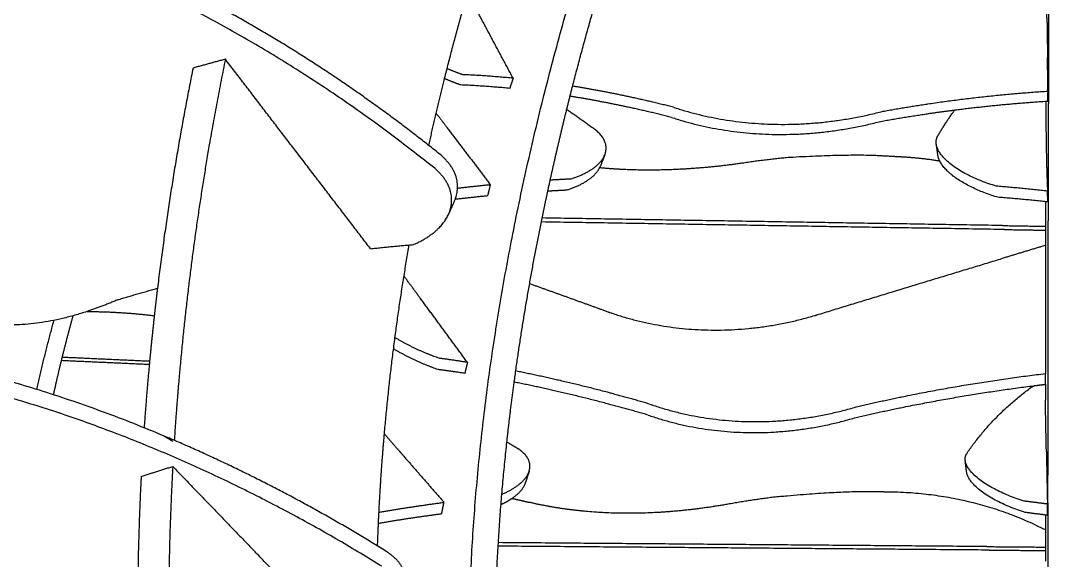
# Model space of a CAD drawing. Header units: metres. Extents: x -0.5 to 11.8, y -0.3 to 7.4.
# Drawn here: x 5.434 to 6.17, y 5.237 to 5.623 of the extents above; entities that cross this region are included whole.
import ezdxf

# ---------------------------------------------------------------- set-up
doc = ezdxf.new("R2010")
doc.units = ezdxf.units.M
doc.header["$MEASUREMENT"] = 0
doc.layers.add('ΣΧΕΔΙΑ', color=140, linetype='Continuous')

msp = doc.modelspace()

# ---------------------------------------------------------------- linework, layer by layer
at = {"layer": 'ΣΧΕΔΙΑ'}
for p, q in [((6.16932, 5.56573), (6.16936, 5.57288)), ((6.16916, 5.4935), (6.16904, 5.5012)), ((6.16751, 5.36284), (6.16751, 5.37061)), ((6.16897, 5.26904), (6.16899, 5.27705))]:
    msp.add_line(p, q, dxfattribs=at)
for points, weights, degree, knots in [([(5.75711, 5.08225), (5.75583, 5.10482), (5.74353, 5.47145), (5.88406, 5.86234), (6.02595, 6.11615)], [10.1809264537, 10.1874810588, 10.2718582335, 9.94691356815, 9.62181951831], 3, [4.376647, 4.376647, 4.376647, 4.376647, 4.475671, 5.995567, 5.995567, 5.995567, 5.995567]), ([(5.73053, 5.51756), (5.51363, 5.69218), (5.31987, 5.70702), (5.30724, 5.70799), (5.2946, 5.70895), (5.26167, 5.71147), (5.20132, 5.70822)], [8.05426253525, 6.97868568037, 7.8710910633, 7.87207661323, 7.87306216316, 7.64232887496, 7.48799716854], 2, [3.3219173, 3.3219173, 3.3219173, 3.7990306, 3.7990306, 3.8560209, 3.8560209, 3.9482049, 3.9482049, 3.9482049]), ([(5.58071, 5.5957), (5.5679, 5.53276), (5.55378, 5.44239), (5.54586, 5.34883), (5.54418, 5.3227)], [7.97407183103, 7.94638223285, 7.91420600853, 7.89246743561, 7.88730710203], 3, [7.8136165, 7.8136165, 7.8136165, 7.8136165, 8.0434606, 8.1314981, 8.1314981, 8.1314981, 8.1314981]), ([(5.90136, 5.56132), (5.88705, 5.56496), (5.87298, 5.56805), (5.85099, 5.57288), (5.82967, 5.57635)], [10.2899881399, 10.2737389416, 10.2635568248, 10.2176484588, 10.1865650951], 2, [2.7549118, 2.7549118, 2.7549118, 2.8346643, 2.8346643, 2.9588438, 2.9588438, 2.9588438]), ([(5.90001, 5.55407), (5.88571, 5.55769), (5.87164, 5.56077), (5.84929, 5.56566), (5.82763, 5.56915)], [10.2971596069, 10.2809079655, 10.2707282918, 10.2240238507, 10.1926637447], 2, [2.7549118, 2.7549118, 2.7549118, 2.8346643, 2.8346643, 2.9609497, 2.9609497, 2.9609497]), ([(6.05126, 5.55842), (6.06794, 5.56144), (6.08466, 5.56391), (6.12708, 5.57017), (6.16936, 5.57288)], [10.3456898492, 10.3408898487, 10.3421111724, 10.2959085385, 10.2883166239], 2, [2.7549118, 2.7549118, 2.7549118, 2.8346643, 2.8346643, 3.0365281, 3.0365281, 3.0365281]), ([(6.04981, 5.55121), (6.06648, 5.55422), (6.08319, 5.55669), (6.09308, 5.55814), (6.10297, 5.55941)], [10.3528613162, 10.3480588726, 10.3492826395, 10.3384624214, 10.3297589636], 2, [2.7549118, 2.7549118, 2.7549118, 2.8346643, 2.8346643, 2.8819103, 2.8819103, 2.8819103]), ([(5.68462, 5.45997), (5.65885, 5.49363), (5.63281, 5.52764), (5.63276, 5.52764), (5.63271, 5.52763)], [8.14444741326, 8.1015220792, 8.05859674513, 8.0586197169, 8.05864268868], 2, [0, 0, 0, 0.1290606, 0.1290606, 0.1291878, 0.1291878, 0.1291878]), ([(6.09222, 5.52267), (6.07898, 5.52485), (6.06548, 5.5256), (6.05728, 5.52606), (6.04909, 5.52651), (6.02778, 5.5277), (5.98436, 5.52529)], [10.5897056608, 10.7141981707, 10.8698583516, 10.8765005099, 10.8831426681, 10.5775547747, 10.3648668459], 2, [3.7420848, 3.7420848, 3.7420848, 3.7990306, 3.7990306, 3.8560209, 3.8560209, 3.9482049, 3.9482049, 3.9482049]), ([(5.95163, 5.52137), (5.92681, 5.51776), (5.9013, 5.5159), (5.86728, 5.5165), (5.85775, 5.51704), (5.84853, 5.5179)], [10.9334694743, 10.9399491577, 10.9382514433, 10.9249034289, 10.9198469929, 10.9136163149], 3, [0, 0, 0, 0, 0.5003374, 0.5003374, 0.7001819, 0.7001819, 0.7001819, 0.7001819]), ([(6.1676, 5.45708), (6.16759, 5.45431), (6.16759, 5.45154), (6.16759, 5.44877), (6.16755, 5.42293), (6.16753, 5.39685), (6.16751, 5.37061)], [1, 1, 1, 1, 1.00088431786, 1.00162597861, 1.00221042329], 3, [7.8070407, 7.8070407, 7.8070407, 7.8070407, 7.8199612, 7.8199612, 7.8199612, 7.9403959, 7.9403959, 7.9403959, 7.9403959]), ([(5.52989, 5.41182), (5.51021, 5.41414), (5.49166, 5.41462), (5.4867, 5.41474), (5.48173, 5.41487)], [10.3159695726, 10.4399845257, 10.6062914487, 10.6060254606, 10.6057594724], 2, [3.7316466, 3.7316466, 3.7316466, 3.79903059, 3.79903059, 3.82877451, 3.82877451, 3.82877451]), ([(5.52985, 5.41191), (5.5294, 5.40788), (5.52823, 5.39703), (5.52715, 5.38614), (5.5265, 5.37929)], [7.92380371704, 7.92268924912, 7.91974887591, 7.91695191463, 7.91525398425], 3, [8.02958685, 8.02958685, 8.02958685, 8.02958685, 8.04346061, 8.06684803, 8.06684803, 8.06684803, 8.06684803]), ([(5.53683, 5.32582), (5.38862, 5.38829), (5.27019, 5.39074), (5.25738, 5.39101), (5.24457, 5.39127), (5.21118, 5.39196), (5.15055, 5.38627)], [7.46211365128, 7.23683032436, 7.79390743617, 7.79477330992, 7.79563918367, 7.56689658398, 7.41416856488], 2, [3.497737, 3.497737, 3.497737, 3.7990306, 3.7990306, 3.8560209, 3.8560209, 3.9482049, 3.9482049, 3.9482049]), ([(5.69266, 5.23248), (5.46264, 5.37614), (5.26616, 5.38021), (5.25334, 5.38048), (5.24052, 5.38074), (5.20711, 5.38144), (5.14645, 5.37576)], [7.98655870808, 6.90739931615, 7.78901511635, 7.78988120585, 7.79074729535, 7.56215015622, 7.40952793676], 2, [3.3219173, 3.3219173, 3.3219173, 3.7990306, 3.7990306, 3.8560209, 3.8560209, 3.9482049, 3.9482049, 3.9482049]), ([(5.88429, 5.34871), (5.86993, 5.3529), (5.85582, 5.35665), (5.82148, 5.36579), (5.78897, 5.37226)], [10.3650521617, 10.3497200498, 10.3403901681, 10.2707008979, 10.2364737403], 2, [2.7549118, 2.7549118, 2.7549118, 2.8346643, 2.8346643, 3.0277921, 3.0277921, 3.0277921]), ([(6.0332, 5.34696), (6.04961, 5.35077), (6.06608, 5.35413), (6.11685, 5.3645), (6.16751, 5.37057)], [10.420753871, 10.4168709569, 10.4189445158, 10.3650022159, 10.3673701904], 2, [2.7549118, 2.7549118, 2.7549118, 2.8346643, 2.8346643, 3.0798211, 3.0798211, 3.0798211]), ([(5.88324, 5.34082), (5.86889, 5.34499), (5.85479, 5.34873), (5.82019, 5.35791), (5.78747, 5.36439)], [10.3703172936, 10.354983388, 10.3456553, 10.2754111537, 10.241197083], 2, [2.7549118, 2.7549118, 2.7549118, 2.8346643, 2.8346643, 3.0292749, 3.0292749, 3.0292749]), ([(6.03209, 5.33912), (6.04848, 5.34292), (6.06495, 5.34628), (6.1121, 5.3559), (6.15919, 5.36182)], [10.4260190029, 10.4221342951, 10.4242096477, 10.3740482695, 10.3725642181], 2, [2.7549118, 2.7549118, 2.7549118, 2.8346643, 2.8346643, 3.0625321, 3.0625321, 3.0625321]), ([(6.15919, 5.36182), (6.16187, 5.36216), (6.16456, 5.36249), (6.16724, 5.36281), (6.16733, 5.36282), (6.16742, 5.36283), (6.16751, 5.36284)], [10.3725642181, 10.3724795463, 10.3725137159, 10.3726667271, 10.3726667271, 10.3726667271, 10.3726667271], 3, [3.06253205, 3.06253205, 3.06253205, 3.06253205, 3.08203338, 3.08203338, 3.08203338, 3.0826812, 3.0826812, 3.0826812, 3.0826812]), ([(6.16751, 5.36284), (6.16751, 5.36279), (6.16751, 5.36274), (6.16751, 5.3627), (6.16751, 5.35897), (6.16751, 5.35524), (6.16751, 5.35151)], [1, 1, 1, 1, 1.00007824233, 1.00015329729, 1.00022512337], 3, [7.95227885, 7.95227885, 7.95227885, 7.95227885, 7.95249321, 7.95249321, 7.95249321, 7.96958258, 7.96958258, 7.96958258, 7.96958258]), ([(5.70437, 5.31599), (5.70601, 5.31411), (5.70765, 5.31222), (5.72234, 5.29534), (5.73716, 5.27831)], [10.3596489967, 10.3547661287, 10.3498832608, 10.3062916107, 10.2626999605], 2, [0, 0, 0, 0.0121654, 0.0121654, 0.1207715, 0.1207715, 0.1207715]), ([(5.77353, 5.14062), (5.77348, 5.14369), (5.77273, 5.20407), (5.77602, 5.26451), (5.78219, 5.32147)], [10.2093749294, 10.2099250388, 10.2202127807, 10.2194970723, 10.2104552019], 3, [4.4621996, 4.4621996, 4.4621996, 4.4621996, 4.4756707, 4.7276341, 4.7276341, 4.7276341, 4.7276341]), ([(6.16824, 5.31468), (6.1683, 5.31152), (6.16836, 5.30835), (6.16843, 5.30518), (6.16861, 5.29585), (6.1688, 5.28648), (6.16899, 5.27705)], [1, 1, 1, 1, 0.997323080379, 0.994646160759, 0.991969241138], 3, [-0.123718, -0.123718, -0.123718, -0.123718, -0.0922376, -0.0922376, -0.0922376, 0, 0, 0, 0]), ([(5.54306, 5.30403), (5.54234, 5.29087), (5.53943, 5.2258), (5.53999, 5.13128), (5.54543, 5.05072), (5.54794, 5.02224)], [7.88377542768, 7.88139293997, 7.87074331034, 7.86335915785, 7.86536732011, 7.86706846559], 3, [8.152415, 8.152415, 8.152415, 8.152415, 8.196589, 8.3699722, 8.465711, 8.465711, 8.465711, 8.465711]), ([(5.52047, 5.29688), (5.5199, 5.28594), (5.51717, 5.22318), (5.51769, 5.1342), (5.52272, 5.05687), (5.52485, 5.03149)], [7.89780672247, 7.89588507356, 7.88577930047, 7.87881439597, 7.88043522919, 7.88176024916], 3, [8.1598175, 8.1598175, 8.1598175, 8.1598175, 8.196589, 8.3699722, 8.4553256, 8.4553256, 8.4553256, 8.4553256]), ([(6.16752, 5.25854), (6.11556, 5.28526), (6.05369, 5.2857), (6.04551, 5.28576), (6.03735, 5.28582), (6.0161, 5.28597), (5.9729, 5.28191)], [10.1366655574, 10.2245757134, 10.9070077309, 10.9136392643, 10.9202707977, 10.6135561541, 10.3994884354], 2, [3.5501378, 3.5501378, 3.5501378, 3.7990306, 3.7990306, 3.8560209, 3.8560209, 3.9482049, 3.9482049, 3.9482049]), ([(5.94038, 5.27694), (5.91572, 5.27259), (5.89034, 5.27024), (5.84181, 5.27067), (5.81867, 5.27346), (5.79847, 5.27824)], [10.9692450618, 10.9751113446, 10.9730682802, 10.9539883492, 10.9369726303, 10.9135433525], 3, [0, 0, 0, 0, 0.500337, 0.500337, 1.000843, 1.000843, 1.000843, 1.000843]), ([(6.16752, 5.25854), (6.16753, 5.25363), (6.16753, 5.24872), (6.16753, 5.24381), (6.16753, 5.24345), (6.16753, 5.24309), (6.16753, 5.24273), (6.16754, 5.24056), (6.16754, 5.23839), (6.16754, 5.23623)], [10.6631872505, 10.6634058402, 10.6635605309, 10.6636504308, 10.6636570319, 10.6636632837, 10.6636691859, 10.6637046061, 10.6637274325, 10.663737589], 3, [8.11049481, 8.11049481, 8.11049481, 8.11049481, 8.13268689, 8.13268689, 8.13268689, 8.1343164, 8.1343164, 8.1343164, 8.14409552, 8.14409552, 8.14409552, 8.14409552]), ([(5.66124, 5.18133), (5.63177, 5.21193), (5.60193, 5.24291), (5.60191, 5.2429), (5.60188, 5.2429)], [8.07665092831, 8.027669665, 7.9786884017, 7.97870213505, 7.9787158684], 2, [0.0000232, 0.0000232, 0.0000232, 0.1384004, 0.1384004, 0.1384738, 0.1384738, 0.1384738])]:
    msp.add_rational_spline(points, weights, degree=degree, knots=knots, dxfattribs=at)
for points, weights, degree in [([(5.73764, 5.5821), (5.74814, 5.62406), (5.76007, 5.66496), (5.77318, 5.70463)], [8.25275444416, 8.27628701866, 8.30251524571, 8.33099561771], 3), ([(5.82752, 5.56976), (5.83888, 5.61463), (5.85173, 5.65896), (5.86579, 5.70245)], [10.1216299705, 10.0973158703, 10.0690643511, 10.0376832546], 3), ([(6.17008, 5.6221), (6.17019, 5.64754), (6.1703, 5.67279), (6.17042, 5.69778)], [10.2063862215, 10.1876341196, 10.1675250558, 10.1462376101], 3), ([(6.16873, 5.6218), (6.16842, 5.64595), (6.16811, 5.66988)], [10.4151470259, 10.4607525585, 10.5063580911], 2), ([(5.78665, 5.58205), (5.7729, 5.6078), (5.75927, 5.63335)], [10.1686611146, 10.2097040497, 10.2507469848], 2), ([(5.73481, 5.52715), (5.66205, 5.58583), (5.58309, 5.62944)], [8.05980736477, 7.66322431677, 7.53405632526], 2), ([(6.16873, 5.6218), (6.16889, 5.60939), (6.16905, 5.59692)], [10.4151470259, 10.3918566779, 10.3685663299], 2), ([(6.17006, 5.61483), (6.17006, 5.61645), (6.17007, 5.61806), (6.17007, 5.61968)], [10.2117164184, 10.2105415232, 10.2093610812, 10.2081751382], 3), ([(6.17007, 5.61968), (6.17008, 5.62049), (6.17008, 5.6213), (6.17008, 5.6221)], [10.2081751382, 10.207580215, 10.2069839075, 10.2063862215], 3), ([(6.16998, 5.59456), (6.17, 5.60133), (6.17003, 5.60809), (6.17006, 5.61483)], [10.2261477512, 10.2214363422, 10.2166247847, 10.2117164184], 3), ([(5.58071, 5.5957), (5.56915, 5.59255), (5.5576, 5.58941)], [7.97407183103, 7.98053293111, 7.98699403119], 2), ([(5.63281, 5.52764), (5.6069, 5.56149), (5.58071, 5.5957)], [8.05859674513, 8.01633428808, 7.97407183103], 2), ([(6.16936, 5.57288), (6.1692, 5.58493), (6.16905, 5.59692)], [10.3239359607, 10.3462511453, 10.3685663299], 2), ([(5.5576, 5.58941), (5.54726, 5.53822), (5.53866, 5.48551), (5.53213, 5.4316)], [7.98699403119, 7.96467104903, 7.94529438193, 7.92941953006], 3), ([(5.75062, 5.58464), (5.74502, 5.58649), (5.73938, 5.589)], [10.1218996622, 9.66325166065, 9.34586210766], 2), ([(6.16988, 5.56573), (6.16991, 5.57531), (6.16994, 5.58487), (6.16998, 5.5944)], [10.2455649034, 10.2393345751, 10.2328959375, 10.2262583393], 3), ([(5.72633, 5.53396), (5.72984, 5.54996), (5.73357, 5.56583), (5.7375, 5.58156)], [8.22727361699, 8.23527437555, 8.24367407891, 8.25244965902], 3), ([(5.7375, 5.58156), (5.73755, 5.58174), (5.73759, 5.58192), (5.73764, 5.5821)], [8.25244965902, 8.25255120375, 8.25265279881, 8.25275444416], 3), ([(5.73794, 5.58168), (5.73776, 5.58176), (5.73757, 5.58184)], [9.34280681332, 9.3329404256, 9.32321232134], 2), ([(5.74934, 5.57725), (5.74367, 5.57912), (5.73794, 5.58168)], [10.1290711292, 9.66308207117, 9.34280681332], 2), ([(5.78665, 5.58205), (5.76826, 5.5839), (5.75062, 5.58464)], [10.1384877763, 10.1243358761, 10.1218996622], 2), ([(5.78665, 5.58205), (5.78541, 5.57843), (5.78418, 5.57481)], [10.1686611146, 10.1715201769, 10.1743792391], 2), ([(5.78418, 5.57481), (5.76642, 5.57655), (5.74934, 5.57725)], [10.1447442776, 10.1314145276, 10.1290711292], 2), ([(5.82503, 5.55982), (5.82586, 5.56313), (5.82669, 5.56645), (5.82752, 5.56976)], [10.1269598592, 10.1252049856, 10.1234282471, 10.1216299705], 3), ([(5.8115, 5.50138), (5.81572, 5.52095), (5.82024, 5.54044), (5.82503, 5.55982)], [10.1554532201, 10.1467476764, 10.1372280648, 10.1269598592], 3), ([(5.84548, 5.54509), (5.83537, 5.5525), (5.82498, 5.55958)], [10.317232372, 10.2471639469, 10.1887560328], 2), ([(5.90136, 5.56132), (5.97226, 5.53771), (6.05126, 5.55842)], [10.2899881399, 9.74547793021, 10.3456898492], 2), ([(6.09037, 5.54051), (6.09603, 5.55028), (6.10266, 5.55937)], [10.4086323548, 10.3185462432, 10.2512230722], 2), ([(6.10297, 5.55941), (6.13556, 5.56358), (6.16803, 5.56565)], [10.3297589636, 10.3011865974, 10.2954271288], 2), ([(6.1678, 5.56563), (6.16789, 5.54447), (6.16811, 5.52313), (6.16904, 5.5012)], [10.5707749893, 10.5822704451, 10.5928546043, 10.6024412546], 3), ([(6.16803, 5.56565), (6.16867, 5.56569), (6.16932, 5.56573)], [10.2954271288, 10.2953121503, 10.2952062635], 2), ([(6.16978, 5.53347), (6.16981, 5.54425), (6.16984, 5.555), (6.16988, 5.56573)], [10.2657176068, 10.2592705481, 10.2525485915, 10.2455649034], 3), ([(5.73135, 5.55734), (5.73545, 5.55194), (5.73956, 5.54651)], [10.3178028437, 10.3055807666, 10.2933586894], 2), ([(5.90001, 5.55407), (5.97086, 5.5305), (6.04981, 5.55121)], [10.2971596069, 9.75223715934, 10.3528613162], 2), ([(5.73956, 5.54651), (5.75488, 5.5263), (5.77033, 5.50592)], [10.2933586894, 10.2480600995, 10.2027615095], 2), ([(5.85229, 5.52737), (5.85601, 5.53699), (5.84548, 5.54509)], [8.77588717866, 8.87951908515, 10.317232372], 2), ([(6.08946, 5.53484), (6.08902, 5.53789), (6.09037, 5.54051)], [9.51458875828, 9.86811414688, 10.4086323548], 2), ([(6.13241, 5.5048), (6.09207, 5.51674), (6.08946, 5.53484)], [10.3402772244, 7.84692919931, 9.51458875828], 2), ([(6.09061, 5.52687), (6.09004, 5.53085), (6.08946, 5.53484)], [9.51938613523, 9.51698744676, 9.51458875829], 2), ([(6.16969, 5.50137), (6.16971, 5.51209), (6.16974, 5.52279), (6.16978, 5.53347)], [10.28406462, 10.2782275486, 10.2721076043, 10.2657176068], 3), ([(5.74469, 5.4943), (5.75261, 5.51213), (5.73481, 5.52715)], [6.93211909158, 6.76219528561, 8.05980736477], 2), ([(5.8282, 5.51011), (5.848, 5.5163), (5.85229, 5.52737)], [10.2275644848, 8.65943478597, 8.77588717866], 2), ([(5.85229, 5.52737), (5.85075, 5.52339), (5.8492, 5.5194)], [8.77588717866, 8.77742923713, 8.7789712956], 2), ([(5.98436, 5.52529), (5.96812, 5.52387), (5.95163, 5.52137)], [10.1766561673, 10.0528425484, 9.96622973952], 2), ([(6.09203, 5.5226), (6.09091, 5.5248), (6.09061, 5.52687)], [9.1435483218, 9.29322023822, 9.51938613523], 2), ([(6.13354, 5.49681), (6.10013, 5.50671), (6.09203, 5.5226)], [10.345517617, 8.18905270237, 9.1435483218], 2), ([(5.74045, 5.48473), (5.74835, 5.50254), (5.73053, 5.51756)], [6.92737611703, 6.75755333693, 8.05426253525], 2), ([(5.82511, 5.50211), (5.84333, 5.50781), (5.84853, 5.51791)], [10.2311756501, 8.77008669951, 8.77091993075], 2), ([(5.84853, 5.51791), (5.84891, 5.51865), (5.8492, 5.5194)], [8.77091993075, 8.77098129321, 8.7789712956], 2), ([(5.81357, 5.50933), (5.82087, 5.50977), (5.8282, 5.51011)], [10.209436232, 10.2179306401, 10.2275644848], 2), ([(5.74714, 5.50339), (5.75867, 5.50477), (5.77033, 5.50592)], [10.1554447475, 10.1607138321, 10.1689574535], 2), ([(5.77033, 5.50592), (5.76937, 5.50196), (5.76841, 5.49801)], [10.2027615095, 10.2048490981, 10.2069366866], 2), ([(5.80685, 5.47914), (5.80836, 5.48656), (5.80991, 5.49398), (5.8115, 5.50138)], [10.164991873, 10.1619314958, 10.1587507587, 10.1554532201], 3), ([(5.81179, 5.5014), (5.81843, 5.50179), (5.82511, 5.50211)], [10.2145654804, 10.2223976149, 10.2311756501], 2), ([(6.16904, 5.5012), (6.15065, 5.50328), (6.13241, 5.5048)], [10.3255434077, 10.3292044954, 10.3402772244], 2), ([(6.16967, 5.49348), (6.16967, 5.49611), (6.16968, 5.49874), (6.16969, 5.50137)], [10.2883136847, 10.2869145166, 10.2854980984, 10.28406462], 3), ([(5.74469, 5.4943), (5.74257, 5.48952), (5.74045, 5.48473)], [6.93211909158, 6.92974760431, 6.92737611703], 2), ([(5.74519, 5.4955), (5.74528, 5.49551), (5.74536, 5.49552)], [10.1595646072, 10.1596042586, 10.1596440697], 2), ([(5.74536, 5.49552), (5.75683, 5.49688), (5.76841, 5.49801)], [10.1596440697, 10.1650444339, 10.1733819595], 2), ([(6.16916, 5.4935), (6.15128, 5.49543), (6.13354, 5.49681)], [10.331410561, 10.3349520652, 10.345517617], 2), ([(6.16765, 5.49366), (6.16763, 5.48152), (6.16761, 5.46933), (6.1676, 5.45708)], [10.6059312278, 10.6111963569, 10.6161410082, 10.6207486966], 3), ([(6.1695, 5.4151), (6.16954, 5.44133), (6.1696, 5.46747), (6.16967, 5.49348)], [10.3245790376, 10.3142999997, 10.3021503379, 10.2883136847], 3), ([(5.71532, 5.46295), (5.73441, 5.47112), (5.74045, 5.48473)], [8.13427629109, 7.06301944093, 6.92737611703], 2), ([(5.78743, 5.36447), (5.79262, 5.4029), (5.79916, 5.44118), (5.80685, 5.47914)], [10.2020622379, 10.1931806595, 10.1806645646, 10.164991873], 3), ([(6.13827, 5.47372), (5.97365, 5.47641), (5.80707, 5.47913)], [10.6153239274, 10.5523975168, 10.4894711063], 2), ([(6.13672, 5.47656), (5.97307, 5.47925), (5.80747, 5.48198)], [10.6242128368, 10.5616041397, 10.4989954426], 2), ([(6.13672, 5.47656), (6.15218, 5.47631), (6.16763, 5.47605)], [10.6242128368, 10.630168155, 10.6361234731], 2), ([(6.13827, 5.47372), (6.15295, 5.47348), (6.16762, 5.47324)], [10.6153239274, 10.620974127, 10.6266243266], 2), ([(5.68462, 5.45997), (5.69986, 5.46166), (5.71532, 5.46295)], [8.12863522127, 8.1296185259, 8.13427629109], 2), ([(5.69456, 5.32762), (5.69856, 5.37327), (5.70455, 5.41837), (5.71228, 5.46269)], [8.14980776319, 8.16134878447, 8.17648285682, 8.1947587012], 3), ([(6.16773, 5.4624), (6.15693, 5.45913), (6.14614, 5.45586), (6.13534, 5.4526)], [10.6341611941, 10.6323784393, 10.6305956855, 10.6288129336], 3), ([(6.00409, 5.41258), (6.04786, 5.42609), (6.09163, 5.43935), (6.13534, 5.4526)], [10.6072281511, 10.6143427525, 10.6215778643, 10.6288129336], 3), ([(5.72037, 5.42428), (5.71445, 5.43234), (5.70855, 5.44038)], [10.329902982, 10.3476757876, 10.3654485931], 2), ([(5.79857, 5.43498), (5.8174, 5.42823), (5.83617, 5.42147), (5.85489, 5.41467)], [10.5160936849, 10.5275473144, 10.5390076875, 10.5504805289], 3), ([(5.50373, 5.42341), (5.51788, 5.42776), (5.53246, 5.43169)], [8.23256106837, 8.22116061114, 8.21398961529], 2), ([(5.53213, 5.4316), (5.53134, 5.42505), (5.53058, 5.41849), (5.52985, 5.41191)], [7.92941953006, 7.92749584157, 7.9256235744, 7.92380371704], 3), ([(5.50373, 5.42341), (5.49254, 5.41857), (5.48167, 5.41499)], [8.23256106837, 8.16838514244, 8.12796386194], 2), ([(5.75394, 5.37855), (5.73707, 5.40153), (5.72037, 5.42428)], [10.2302447817, 10.2800738819, 10.3299029821], 2), ([(5.48167, 5.41499), (5.42052, 5.39487), (5.38086, 5.41577)], [8.12796386194, 7.90774986791, 8.39258315958], 2), ([(5.45778, 5.35536), (5.46191, 5.3743), (5.46661, 5.39319), (5.47184, 5.412)], [9.79137135401, 9.79027148799, 9.78867731949, 9.7866176427], 3), ([(5.85489, 5.41467), (5.85553, 5.41444), (5.85618, 5.41422)], [10.5504805289, 10.5508259702, 10.5512693412], 2), ([(5.85626, 5.41419), (5.92664, 5.38962), (6.00261, 5.41214)], [10.5396059568, 9.99699209525, 10.595138231], 2), ([(6.00269, 5.41216), (6.00339, 5.41237), (6.00409, 5.41258)], [10.606994882, 10.6070621932, 10.6072281511], 2), ([(6.16949, 5.40703), (6.16949, 5.40972), (6.1695, 5.41241), (6.1695, 5.4151)], [10.3276864113, 10.32667048, 10.3256346225, 10.3245790376], 3), ([(5.44584, 5.35915), (5.44953, 5.37585), (5.45366, 5.3925), (5.4582, 5.4091)], [9.76547828148, 9.76446658789, 9.76307375243, 9.76131935865], 3), ([(6.16944, 5.3639), (6.16945, 5.3783), (6.16947, 5.39268), (6.16949, 5.40703)], [10.3422089453, 10.3379548314, 10.3331039346, 10.3276864113], 3), ([(5.73366, 5.38152), (5.71705, 5.38731), (5.70213, 5.39626)], [10.2037445525, 8.94898762003, 8.74566639534], 2), ([(5.52684, 5.37928), (5.49555, 5.38071), (5.46401, 5.38216)], [10.3041629694, 10.2628258884, 10.2214888075], 2), ([(5.73267, 5.37349), (5.71602, 5.37929), (5.70107, 5.38827)], [10.2090096844, 8.9497186125, 8.74893078292], 2), ([(5.52628, 5.37695), (5.49508, 5.37837), (5.46363, 5.3798)], [10.2911440725, 10.2499808147, 10.208817557], 2), ([(5.52628, 5.37695), (5.52488, 5.36193), (5.52365, 5.34685), (5.52259, 5.3317)], [7.91467545825, 7.91098729713, 7.90757585223, 7.90445284384], 3), ([(5.5265, 5.37929), (5.52643, 5.37851), (5.52636, 5.37773), (5.52628, 5.37695)], [7.91525398425, 7.91506039271, 7.91486755016, 7.91467545825], 3), ([(5.75394, 5.37855), (5.74367, 5.38018), (5.73366, 5.38152)], [10.2096617533, 10.2048185453, 10.2037445525], 2), ([(5.75394, 5.37855), (5.75299, 5.37462), (5.75205, 5.37068)], [10.2302447817, 10.2323066246, 10.2343684675], 2), ([(5.75205, 5.37068), (5.74224, 5.37222), (5.73267, 5.37349)], [10.2144987586, 10.2100304044, 10.2090096844], 2), ([(5.78219, 5.32147), (5.78374, 5.33582), (5.78549, 5.35016), (5.78743, 5.36447)], [10.2104552019, 10.2081791707, 10.2053732623, 10.2020622379], 3), ([(6.1112, 5.31317), (6.13036, 5.34141), (6.15899, 5.3618)], [10.4919728568, 10.1999073166, 10.1485660739], 2), ([(6.1694, 5.30615), (6.1694, 5.32482), (6.16942, 5.34348), (6.16943, 5.36209)], [10.3559909093, 10.3526193129, 10.348181224, 10.3427419615], 3), ([(6.16943, 5.36209), (6.16943, 5.36269), (6.16943, 5.3633), (6.16944, 5.3639)], [10.3427419615, 10.3425653443, 10.3423876715, 10.3422089453], 3), ([(5.88429, 5.34871), (5.95568, 5.32373), (6.0332, 5.34696)], [10.3650521617, 9.8107177082, 10.420753871], 2), ([(6.16824, 5.31468), (6.16787, 5.33319), (6.16751, 5.35151)], [10.5383056634, 10.5949155954, 10.6515255274], 2), ([(5.88324, 5.34082), (5.9546, 5.31588), (6.03209, 5.33912)], [10.3703172936, 9.8156801842, 10.4260190029], 2), ([(5.69634, 5.24285), (5.61926, 5.29109), (5.53683, 5.32582)], [7.99144903375, 7.59357311779, 7.46211365128], 2), ([(5.54309, 5.32196), (5.53996, 5.32389), (5.53683, 5.32582)], [7.87725279245, 7.87424091422, 7.87122903599], 2), ([(5.68964, 5.24701), (5.69055, 5.27391), (5.6922, 5.30069), (5.69453, 5.32731)], [8.13335275915, 8.13753565729, 8.14302385303, 8.14972848802], 3), ([(5.69453, 5.32731), (5.69454, 5.32741), (5.69455, 5.32751), (5.69456, 5.32762)], [8.14972848802, 8.14975489421, 8.14978131927, 8.14980776319], 3), ([(5.69454, 5.32729), (5.69949, 5.3216), (5.70445, 5.31589)], [10.3890853609, 10.3742455548, 10.3594057487], 2), ([(5.79031, 5.31654), (5.78627, 5.31903), (5.78219, 5.32147)], [10.3714993669, 10.3442257382, 10.318726599], 2), ([(5.79809, 5.30061), (5.80094, 5.30965), (5.79031, 5.31654)], [8.82562958158, 8.95394935046, 10.3714993669], 2), ([(6.11018, 5.30828), (6.10986, 5.31094), (6.1112, 5.31317)], [9.61224503009, 9.96354384206, 10.4919728568], 2), ([(6.15222, 5.27918), (6.11211, 5.29182), (6.11018, 5.30828)], [10.4193945473, 7.89190753939, 9.61224503009], 2), ([(6.11113, 5.30017), (6.11065, 5.30422), (6.11018, 5.30828)], [9.6161249592, 9.61418499464, 9.61224503009], 2), ([(5.52047, 5.29688), (5.53176, 5.30045), (5.54306, 5.30403)], [7.89780672247, 7.89079107507, 7.88377542768], 2), ([(5.54306, 5.30403), (5.57267, 5.27329), (5.60193, 5.24291)], [7.88377542768, 7.93123191469, 7.9786884017], 2), ([(6.16942, 5.23715), (6.1694, 5.26017), (6.16939, 5.28318), (6.1694, 5.30615)], [10.3634714179, 10.3626744131, 10.3601403247, 10.3559909094], 3), ([(5.77874, 5.28418), (5.79507, 5.29103), (5.79809, 5.30061)], [9.92769949993, 8.69353168233, 8.82562958158], 2), ([(5.79809, 5.30061), (5.7968, 5.29652), (5.79551, 5.29242)], [8.82562958158, 8.8268465616, 8.82806354163], 2), ([(6.15316, 5.27103), (6.11307, 5.28367), (6.11113, 5.30017)], [10.423623308, 7.89510775676, 9.61612495919], 2), ([(5.78612, 5.28131), (5.79364, 5.28651), (5.79551, 5.29242)], [9.18901031275, 8.7461949891, 8.82806354163], 2), ([(5.77819, 5.27685), (5.78265, 5.2789), (5.78612, 5.28131)], [9.75909373685, 9.40919127444, 9.18901031275], 2), ([(5.78585, 5.28112), (5.79206, 5.27979), (5.79847, 5.27824)], [10.028282487, 9.98401864176, 9.94806640097], 2), ([(5.9729, 5.28191), (5.95676, 5.27992), (5.94038, 5.27694)], [10.2106490798, 10.0861328347, 9.99884040573], 2), ([(6.16899, 5.27705), (6.16058, 5.27817), (6.15222, 5.27918)], [10.4103114239, 10.4140554825, 10.4193945473], 2), ([(5.69066, 5.27123), (5.71364, 5.2752), (5.73716, 5.27831)], [10.2033636746, 10.2134075042, 10.2355935034], 2), ([(5.73556, 5.2702), (5.73636, 5.27425), (5.73716, 5.27831)], [10.2660076347, 10.2643537976, 10.2626999605], 2), ([(5.69041, 5.26337), (5.71273, 5.2672), (5.73556, 5.2702)], [10.2072477567, 10.2175890783, 10.2393692263], 2), ([(6.16897, 5.26904), (6.16105, 5.27008), (6.15316, 5.27103)], [10.4149638369, 10.4185835279, 10.423623308], 2), ([(6.16752, 5.26923), (6.16752, 5.26567), (6.16752, 5.2621), (6.16752, 5.25854)], [10.6626103309, 10.6628361028, 10.6630285231, 10.6631872505], 3), ([(6.1256, 5.2466), (5.95202, 5.24801), (5.77625, 5.24943)], [10.6567145566, 10.5901540106, 10.5235934646], 2), ([(5.70889, 5.2157), (5.71432, 5.23106), (5.69634, 5.24285)], [6.86427255966, 6.75783345995, 7.99144903375], 2), ([(6.1272, 5.24411), (5.95269, 5.2455), (5.77597, 5.24692)], [10.6475235988, 10.5806637121, 10.5138038254], 2), ([(6.1256, 5.2466), (6.14658, 5.24643), (6.16753, 5.24626)], [10.6567145566, 10.6648171993, 10.672919842], 2), ([(6.1272, 5.24411), (6.14738, 5.24394), (6.16753, 5.24378)], [10.6475235988, 10.6553107978, 10.6630979968], 2), ([(6.16946, 5.19362), (6.16944, 5.20813), (6.16943, 5.22264), (6.16942, 5.23715)], [10.3628798769, 10.3637863208, 10.363973363, 10.3634714179], 3)]:
    msp.add_rational_spline(points, weights, degree=degree, dxfattribs=at)

doc.saveas('drawing.dxf')
